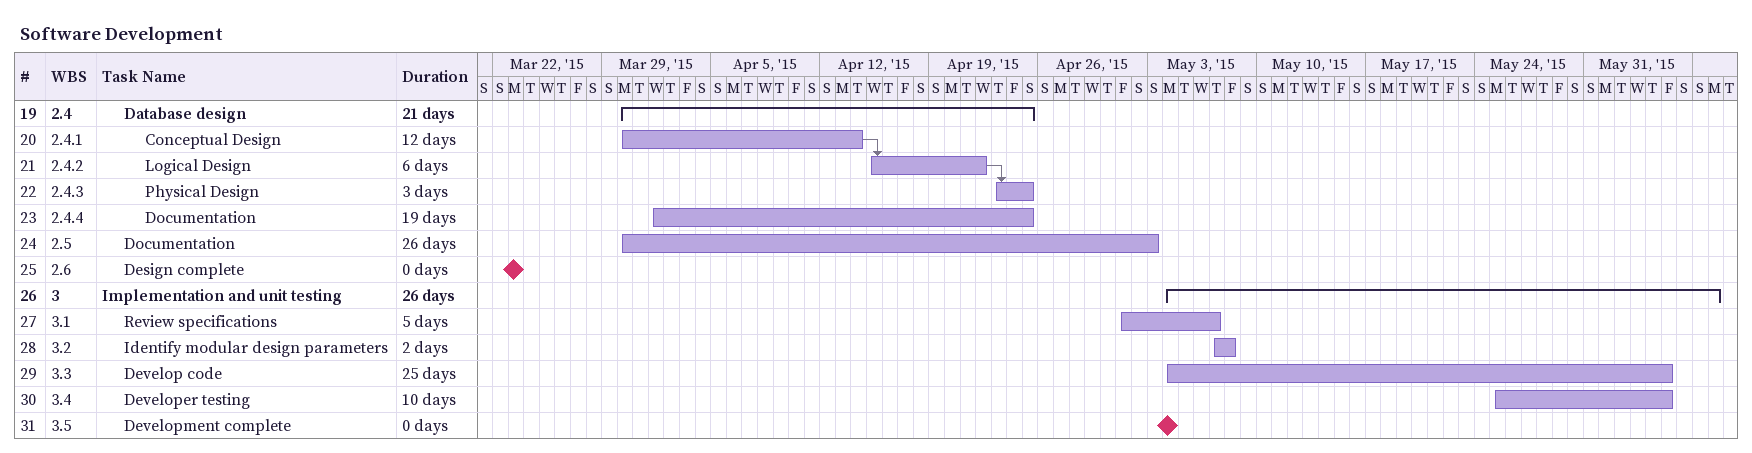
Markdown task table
Software Development

| ID | WBS | Task | Duration | Start | Finish | Predecessors |
|---|---|---|---|---|---|---|
| 19 | 2.4 | **Database design** | 21d | 2015-03-30 | 2015-04-25 |  |
| 20 | 2.4.1 | Conceptual Design | 12d | 2015-03-30 | 2015-04-14 |  |
| 21 | 2.4.2 | Logical Design | 6d | 2015-04-15 | 2015-04-22 | 20 |
| 22 | 2.4.3 | Physical Design | 3d | 2015-04-23 | 2015-04-25 | 21 |
| 23 | 2.4.4 | Documentation | 19d | 2015-04-01 | 2015-04-25 |  |
| 24 | 2.5 | Documentation | 26d | 2015-03-30 | 2015-05-03 |  |
| 25 | 2.6 | Design complete | 0d | 2015-03-23 | 2015-03-23 |  |
| 26 | 3 | **Implementation and unit testing** | 26d | 2015-05-04 | 2015-06-08 |  |
| 27 | 3.1 | Review specifications | 5d | 2015-05-01 | 2015-05-07 |  |
| 28 | 3.2 | Identify modular design parameters | 2d | 2015-05-07 | 2015-05-08 |  |
| 29 | 3.3 | Develop code | 25d | 2015-05-04 | 2015-06-05 |  |
| 30 | 3.4 | Developer testing | 10d | 2015-05-25 | 2015-06-05 |  |
| 31 | 3.5 | Development complete | 0d | 2015-05-04 | 2015-05-04 |  |
